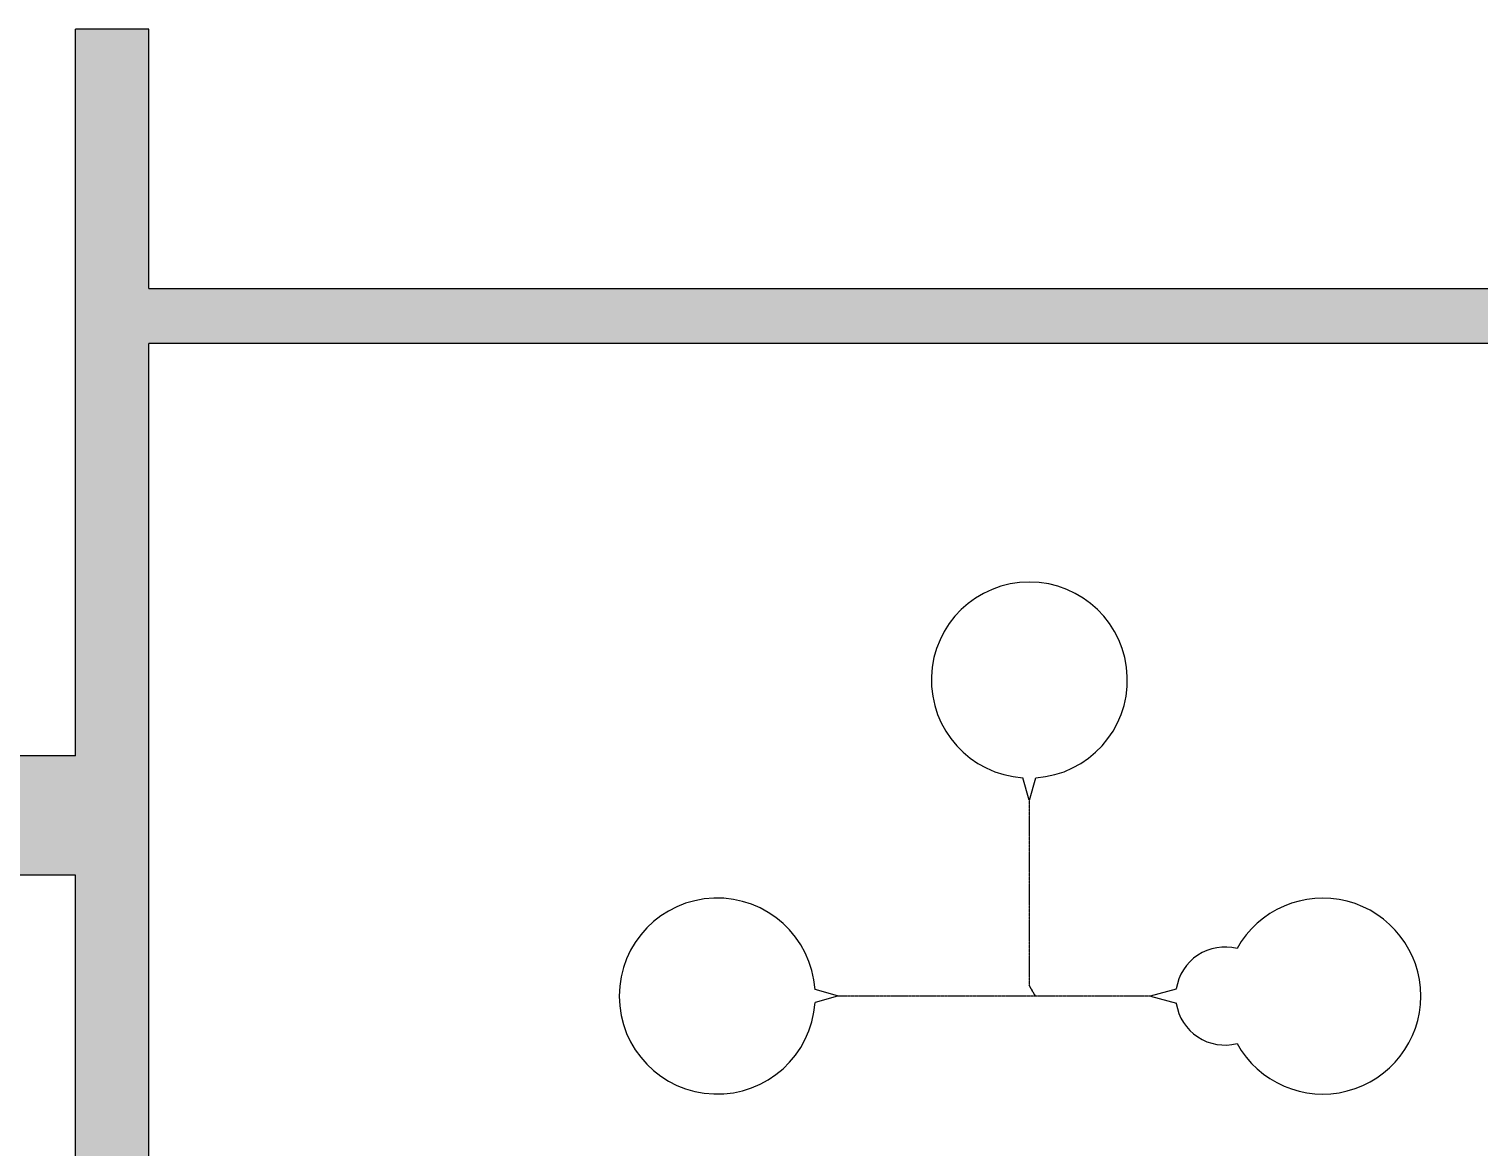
# Model space of a CAD drawing. Header units: inches. Extents: x 741154 to 810950, y 213785 to 295527.
# Drawn here: x 756430 to 768266, y 235187 to 244317 of the extents above; entities that cross this region are included whole.
import ezdxf

# ---------------------------------------------------------------- set-up
doc = ezdxf.new("R2010")
doc.units = ezdxf.units.IN
doc.header["$MEASUREMENT"] = 0

msp = doc.modelspace()

# ---------------------------------------------------------------- hatches: boundary and pattern name
h = msp.add_hatch(color=256)
h.dxf.hatch_style = 1
h.paths.add_polyline_path([(810350, 244228), (810950, 244228), (810950, 227211), (810350, 227211), (810350, 232860), (788856, 232860), (788856, 233308), (810350, 233308), (810350, 241749), (788766, 241749), (788766, 242197), (810350, 242197)])
h.paths.add_polyline_path([(778987, 242197), (778987, 241749), (757408, 241749), (757408, 233308), (778580, 233308), (778580, 232860), (757408, 232860), (757408, 226245), (756808, 226245), (756808, 237407), (751321, 237407), (751321, 238383), (756808, 238383), (756808, 244317), (757408, 244317), (757408, 242197)])

# ---------------------------------------------------------------- linework, layer by layer
for p, q in [((756808, 238383), (756808, 244317)), ((757408, 242197), (757408, 244317)), ((757408, 242197), (778987, 242197)), ((757408, 233308), (757408, 241749)), ((778987, 241749), (757408, 241749)), ((756808, 238383), (751321, 238383)), ((764594, 238021), (764543, 238203)), ((764596, 238021), (764648, 238203)), ((756808, 237407), (751321, 237407)), ((756808, 226245), (756808, 237407)), ((763030, 236421), (762847, 236473)), ((763030, 236419), (762847, 236368)), ((764641, 236423), (764640, 236422)), ((764640, 236419), (764640, 236422)), ((764643, 236419), (764640, 236419)), ((764643, 236425), (764641, 236423)), ((764645, 236422), (764643, 236425)), ((764645, 236422), (764643, 236419)), ((765585, 236421), (765796, 236480)), ((765585, 236419), (765796, 236361))]:
    msp.add_line(p, q)
msp.add_lwpolyline([(757408, 244317), (756808, 244317)])
for points in [[(764596, 238013), (764593, 238013), (764593, 238010), (764596, 238010)], [(764596, 238007), (764593, 238007), (764593, 238004), (764596, 238004)], [(764596, 238001), (764593, 238001), (764593, 237998), (764596, 237998)], [(764596, 237995), (764593, 237995), (764593, 237992), (764596, 237992)], [(764596, 237989), (764593, 237989), (764593, 237986), (764596, 237986)], [(764596, 237983), (764593, 237983), (764593, 237980), (764596, 237980)], [(764596, 237977), (764593, 237977), (764593, 237974), (764596, 237974)], [(764596, 237971), (764593, 237971), (764593, 237968), (764596, 237968)], [(764596, 237965), (764593, 237965), (764593, 237962), (764596, 237962)], [(764596, 237959), (764593, 237959), (764593, 237956), (764596, 237956)], [(764596, 237953), (764593, 237953), (764593, 237950), (764596, 237950)], [(764596, 237947), (764593, 237947), (764593, 237944), (764596, 237944)], [(764596, 237941), (764593, 237941), (764593, 237938), (764596, 237938)], [(764596, 237935), (764593, 237935), (764593, 237932), (764596, 237932)], [(764596, 237929), (764593, 237929), (764593, 237926), (764596, 237926)], [(764596, 237923), (764593, 237923), (764593, 237920), (764596, 237920)], [(764596, 237917), (764593, 237917), (764593, 237914), (764596, 237914)], [(764596, 237911), (764593, 237911), (764593, 237908), (764596, 237908)], [(764596, 237905), (764593, 237905), (764593, 237902), (764596, 237902)], [(764596, 237899), (764593, 237899), (764593, 237896), (764596, 237896)], [(764596, 237893), (764593, 237893), (764593, 237890), (764596, 237890)], [(764596, 237887), (764593, 237887), (764593, 237884), (764596, 237884)], [(764596, 237881), (764593, 237881), (764593, 237878), (764596, 237878)], [(764596, 237875), (764593, 237875), (764593, 237872), (764596, 237872)], [(764596, 237869), (764593, 237869), (764593, 237866), (764596, 237866)], [(764596, 237863), (764593, 237863), (764593, 237860), (764596, 237860)], [(764596, 237857), (764593, 237857), (764593, 237854), (764596, 237854)], [(764596, 237851), (764593, 237851), (764593, 237848), (764596, 237848)], [(764596, 237845), (764593, 237845), (764593, 237842), (764596, 237842)], [(764596, 237839), (764593, 237839), (764593, 237836), (764596, 237836)], [(764596, 237833), (764593, 237833), (764593, 237830), (764596, 237830)], [(764596, 237827), (764593, 237827), (764593, 237824), (764596, 237824)], [(764596, 237821), (764593, 237821), (764593, 237818), (764596, 237818)], [(764596, 237815), (764593, 237815), (764593, 237812), (764596, 237812)], [(764596, 237809), (764593, 237809), (764593, 237806), (764596, 237806)], [(764596, 237803), (764593, 237803), (764593, 237800), (764596, 237800)], [(764596, 237797), (764593, 237797), (764593, 237794), (764596, 237794)], [(764596, 237791), (764593, 237791), (764593, 237788), (764596, 237788)], [(764596, 237785), (764593, 237785), (764593, 237782), (764596, 237782)], [(764596, 237779), (764593, 237779), (764593, 237776), (764596, 237776)], [(764596, 237773), (764593, 237773), (764593, 237770), (764596, 237770)], [(764596, 237767), (764593, 237767), (764593, 237764), (764596, 237764)], [(764596, 237761), (764593, 237761), (764593, 237758), (764596, 237758)], [(764596, 237755), (764593, 237755), (764593, 237752), (764596, 237752)], [(764596, 237749), (764593, 237749), (764593, 237746), (764596, 237746)], [(764596, 237743), (764593, 237743), (764593, 237740), (764596, 237740)], [(764596, 237737), (764593, 237737), (764593, 237734), (764596, 237734)], [(764596, 237731), (764593, 237731), (764593, 237728), (764596, 237728)], [(764596, 237725), (764593, 237725), (764593, 237722), (764596, 237722)], [(764596, 237719), (764593, 237719), (764593, 237716), (764596, 237716)], [(764596, 237713), (764593, 237713), (764593, 237710), (764596, 237710)], [(764596, 237707), (764593, 237707), (764593, 237704), (764596, 237704)], [(764596, 237701), (764593, 237701), (764593, 237698), (764596, 237698)], [(764596, 237695), (764593, 237695), (764593, 237692), (764596, 237692)], [(764596, 237689), (764593, 237689), (764593, 237686), (764596, 237686)], [(764596, 237683), (764593, 237683), (764593, 237680), (764596, 237680)], [(764596, 237677), (764593, 237677), (764593, 237674), (764596, 237674)], [(764596, 237671), (764593, 237671), (764593, 237668), (764596, 237668)], [(764596, 237665), (764593, 237665), (764593, 237662), (764596, 237662)], [(764596, 237659), (764593, 237659), (764593, 237656), (764596, 237656)], [(764596, 237653), (764593, 237653), (764593, 237650), (764596, 237650)], [(764596, 237647), (764593, 237647), (764593, 237644), (764596, 237644)], [(764596, 237641), (764593, 237641), (764593, 237638), (764596, 237638)], [(764596, 237635), (764593, 237635), (764593, 237632), (764596, 237632)], [(764596, 237629), (764593, 237629), (764593, 237626), (764596, 237626)], [(764596, 237623), (764593, 237623), (764593, 237620), (764596, 237620)], [(764596, 237617), (764593, 237617), (764593, 237614), (764596, 237614)], [(764596, 237611), (764593, 237611), (764593, 237608), (764596, 237608)], [(764596, 237605), (764593, 237605), (764593, 237602), (764596, 237602)], [(764596, 237599), (764593, 237599), (764593, 237596), (764596, 237596)], [(764596, 237593), (764593, 237593), (764593, 237590), (764596, 237590)], [(764596, 237587), (764593, 237587), (764593, 237584), (764596, 237584)], [(764596, 237581), (764593, 237581), (764593, 237578), (764596, 237578)], [(764596, 237575), (764593, 237575), (764593, 237572), (764596, 237572)], [(764596, 237569), (764593, 237569), (764593, 237566), (764596, 237566)], [(764596, 237563), (764593, 237563), (764593, 237560), (764596, 237560)], [(764596, 237557), (764593, 237557), (764593, 237554), (764596, 237554)], [(764596, 237551), (764593, 237551), (764593, 237548), (764596, 237548)], [(764596, 237545), (764593, 237545), (764593, 237542), (764596, 237542)], [(764596, 237539), (764593, 237539), (764593, 237536), (764596, 237536)], [(764596, 237533), (764593, 237533), (764593, 237530), (764596, 237530)], [(764596, 237527), (764593, 237527), (764593, 237524), (764596, 237524)], [(764596, 237521), (764593, 237521), (764593, 237518), (764596, 237518)], [(764596, 237515), (764593, 237515), (764593, 237512), (764596, 237512)], [(764596, 237509), (764593, 237509), (764593, 237506), (764596, 237506)], [(764596, 237503), (764593, 237503), (764593, 237500), (764596, 237500)], [(764596, 237497), (764593, 237497), (764593, 237494), (764596, 237494)], [(764596, 237491), (764593, 237491), (764593, 237488), (764596, 237488)], [(764596, 237485), (764593, 237485), (764593, 237482), (764596, 237482)], [(764596, 237479), (764593, 237479), (764593, 237476), (764596, 237476)], [(764596, 237473), (764593, 237473), (764593, 237470), (764596, 237470)], [(764596, 237467), (764593, 237467), (764593, 237464), (764596, 237464)], [(764596, 237461), (764593, 237461), (764593, 237458), (764596, 237458)], [(764596, 237455), (764593, 237455), (764593, 237452), (764596, 237452)], [(764596, 237449), (764593, 237449), (764593, 237446), (764596, 237446)], [(764596, 237443), (764593, 237443), (764593, 237440), (764596, 237440)], [(764596, 237437), (764593, 237437), (764593, 237434), (764596, 237434)], [(764596, 237431), (764593, 237431), (764593, 237428), (764596, 237428)], [(764596, 237425), (764593, 237425), (764593, 237422), (764596, 237422)], [(764596, 237419), (764593, 237419), (764593, 237416), (764596, 237416)], [(764596, 237413), (764593, 237413), (764593, 237410), (764596, 237410)], [(764596, 237407), (764593, 237407), (764593, 237404), (764596, 237404)], [(764596, 237401), (764593, 237401), (764593, 237398), (764596, 237398)], [(764596, 237395), (764593, 237395), (764593, 237392), (764596, 237392)], [(764596, 237389), (764593, 237389), (764593, 237386), (764596, 237386)], [(764596, 237383), (764593, 237383), (764593, 237380), (764596, 237380)], [(764596, 237377), (764593, 237377), (764593, 237374), (764596, 237374)], [(764596, 237371), (764593, 237371), (764593, 237368), (764596, 237368)], [(764596, 237365), (764593, 237365), (764593, 237362), (764596, 237362)], [(764596, 237359), (764593, 237359), (764593, 237356), (764596, 237356)], [(764596, 237353), (764593, 237353), (764593, 237350), (764596, 237350)], [(764596, 237347), (764593, 237347), (764593, 237344), (764596, 237344)], [(764596, 237341), (764593, 237341), (764593, 237338), (764596, 237338)], [(764596, 237335), (764593, 237335), (764593, 237332), (764596, 237332)], [(764596, 237329), (764593, 237329), (764593, 237326), (764596, 237326)], [(764596, 237323), (764593, 237323), (764593, 237320), (764596, 237320)], [(764596, 237317), (764593, 237317), (764593, 237314), (764596, 237314)], [(764596, 237311), (764593, 237311), (764593, 237308), (764596, 237308)], [(764596, 237305), (764593, 237305), (764593, 237302), (764596, 237302)], [(764596, 237299), (764593, 237299), (764593, 237296), (764596, 237296)], [(764596, 237293), (764593, 237293), (764593, 237290), (764596, 237290)], [(764596, 237287), (764593, 237287), (764593, 237284), (764596, 237284)], [(764596, 237281), (764593, 237281), (764593, 237278), (764596, 237278)], [(764596, 237275), (764593, 237275), (764593, 237272), (764596, 237272)], [(764596, 237269), (764593, 237269), (764593, 237266), (764596, 237266)], [(764596, 237263), (764593, 237263), (764593, 237260), (764596, 237260)], [(764596, 237257), (764593, 237257), (764593, 237254), (764596, 237254)], [(764596, 237251), (764593, 237251), (764593, 237248), (764596, 237248)], [(764596, 237245), (764593, 237245), (764593, 237242), (764596, 237242)], [(764596, 237239), (764593, 237239), (764593, 237236), (764596, 237236)], [(764596, 237233), (764593, 237233), (764593, 237230), (764596, 237230)], [(764596, 237227), (764593, 237227), (764593, 237224), (764596, 237224)], [(764596, 237221), (764593, 237221), (764593, 237218), (764596, 237218)], [(764596, 237215), (764593, 237215), (764593, 237212), (764596, 237212)], [(764596, 237209), (764593, 237209), (764593, 237206), (764596, 237206)], [(764596, 237203), (764593, 237203), (764593, 237200), (764596, 237200)], [(764596, 237197), (764593, 237197), (764593, 237194), (764596, 237194)], [(764596, 237191), (764593, 237191), (764593, 237188), (764596, 237188)], [(764596, 237185), (764593, 237185), (764593, 237182), (764596, 237182)], [(764596, 237179), (764593, 237179), (764593, 237176), (764596, 237176)], [(764596, 237173), (764593, 237173), (764593, 237170), (764596, 237170)], [(764596, 237167), (764593, 237167), (764593, 237164), (764596, 237164)], [(764596, 237161), (764593, 237161), (764593, 237158), (764596, 237158)], [(764596, 237155), (764593, 237155), (764593, 237152), (764596, 237152)], [(764596, 237149), (764593, 237149), (764593, 237146), (764596, 237146)], [(764596, 237143), (764593, 237143), (764593, 237140), (764596, 237140)], [(764596, 237137), (764593, 237137), (764593, 237134), (764596, 237134)], [(764596, 237131), (764593, 237131), (764593, 237128), (764596, 237128)], [(764596, 237125), (764593, 237125), (764593, 237122), (764596, 237122)], [(764596, 237119), (764593, 237119), (764593, 237116), (764596, 237116)], [(764596, 237113), (764593, 237113), (764593, 237110), (764596, 237110)], [(764596, 237107), (764593, 237107), (764593, 237104), (764596, 237104)], [(764596, 237101), (764593, 237101), (764593, 237098), (764596, 237098)], [(764596, 237095), (764593, 237095), (764593, 237092), (764596, 237092)], [(764596, 237089), (764593, 237089), (764593, 237086), (764596, 237086)], [(764596, 237083), (764593, 237083), (764593, 237080), (764596, 237080)], [(764596, 237077), (764593, 237077), (764593, 237074), (764596, 237074)], [(764596, 237071), (764593, 237071), (764593, 237068), (764596, 237068)], [(764596, 237065), (764593, 237065), (764593, 237062), (764596, 237062)], [(764596, 237059), (764593, 237059), (764593, 237056), (764596, 237056)], [(764596, 237053), (764593, 237053), (764593, 237050), (764596, 237050)], [(764596, 237047), (764593, 237047), (764593, 237044), (764596, 237044)], [(764596, 237041), (764593, 237041), (764593, 237038), (764596, 237038)], [(764596, 237035), (764593, 237035), (764593, 237032), (764596, 237032)], [(764596, 237029), (764593, 237029), (764593, 237026), (764596, 237026)], [(764596, 237023), (764593, 237023), (764593, 237020), (764596, 237020)], [(764596, 237017), (764593, 237017), (764593, 237014), (764596, 237014)], [(764596, 237011), (764593, 237011), (764593, 237008), (764596, 237008)], [(764596, 237005), (764593, 237005), (764593, 237002), (764596, 237002)], [(764596, 236999), (764593, 236999), (764593, 236996), (764596, 236996)], [(764596, 236993), (764593, 236993), (764593, 236990), (764596, 236990)], [(764596, 236987), (764593, 236987), (764593, 236984), (764596, 236984)], [(764596, 236981), (764593, 236981), (764593, 236978), (764596, 236978)], [(764596, 236975), (764593, 236975), (764593, 236972), (764596, 236972)], [(764596, 236969), (764593, 236969), (764593, 236966), (764596, 236966)], [(764596, 236963), (764593, 236963), (764593, 236960), (764596, 236960)], [(764596, 236957), (764593, 236957), (764593, 236954), (764596, 236954)], [(764596, 236951), (764593, 236951), (764593, 236948), (764596, 236948)], [(764596, 236945), (764593, 236945), (764593, 236942), (764596, 236942)], [(764596, 236939), (764593, 236939), (764593, 236936), (764596, 236936)], [(764596, 236933), (764593, 236933), (764593, 236930), (764596, 236930)], [(764596, 236927), (764593, 236927), (764593, 236924), (764596, 236924)], [(764596, 236921), (764593, 236921), (764593, 236918), (764596, 236918)], [(764596, 236915), (764593, 236915), (764593, 236912), (764596, 236912)], [(764596, 236909), (764593, 236909), (764593, 236906), (764596, 236906)], [(764596, 236903), (764593, 236903), (764593, 236900), (764596, 236900)], [(764596, 236897), (764593, 236897), (764593, 236894), (764596, 236894)], [(764596, 236891), (764593, 236891), (764593, 236888), (764596, 236888)], [(764596, 236885), (764593, 236885), (764593, 236882), (764596, 236882)], [(764596, 236879), (764593, 236879), (764593, 236876), (764596, 236876)], [(764596, 236873), (764593, 236873), (764593, 236870), (764596, 236870)], [(764596, 236867), (764593, 236867), (764593, 236864), (764596, 236864)], [(764596, 236861), (764593, 236861), (764593, 236858), (764596, 236858)], [(764596, 236855), (764593, 236855), (764593, 236852), (764596, 236852)], [(764596, 236849), (764593, 236849), (764593, 236846), (764596, 236846)], [(764596, 236843), (764593, 236843), (764593, 236840), (764596, 236840)], [(764596, 236837), (764593, 236837), (764593, 236834), (764596, 236834)], [(764596, 236831), (764593, 236831), (764593, 236828), (764596, 236828)], [(764596, 236825), (764593, 236825), (764593, 236822), (764596, 236822)], [(764596, 236819), (764593, 236819), (764593, 236816), (764596, 236816)], [(764596, 236813), (764593, 236813), (764593, 236810), (764596, 236810)], [(764596, 236807), (764593, 236807), (764593, 236804), (764596, 236804)], [(764596, 236801), (764593, 236801), (764593, 236798), (764596, 236798)], [(764596, 236795), (764593, 236795), (764593, 236792), (764596, 236792)], [(764596, 236789), (764593, 236789), (764593, 236786), (764596, 236786)], [(764596, 236783), (764593, 236783), (764593, 236780), (764596, 236780)], [(764596, 236777), (764593, 236777), (764593, 236774), (764596, 236774)], [(764596, 236771), (764593, 236771), (764593, 236768), (764596, 236768)], [(764596, 236765), (764593, 236765), (764593, 236762), (764596, 236762)], [(764596, 236759), (764593, 236759), (764593, 236756), (764596, 236756)], [(764596, 236753), (764593, 236753), (764593, 236750), (764596, 236750)], [(764596, 236747), (764593, 236747), (764593, 236744), (764596, 236744)], [(764596, 236741), (764593, 236741), (764593, 236738), (764596, 236738)], [(764596, 236735), (764593, 236735), (764593, 236732), (764596, 236732)], [(764596, 236729), (764593, 236729), (764593, 236726), (764596, 236726)], [(764596, 236723), (764593, 236723), (764593, 236720), (764596, 236720)], [(764596, 236717), (764593, 236717), (764593, 236714), (764596, 236714)], [(764596, 236711), (764593, 236711), (764593, 236708), (764596, 236708)], [(764596, 236705), (764593, 236705), (764593, 236702), (764596, 236702)], [(764596, 236699), (764593, 236699), (764593, 236696), (764596, 236696)], [(764596, 236693), (764593, 236693), (764593, 236690), (764596, 236690)], [(764596, 236687), (764593, 236687), (764593, 236684), (764596, 236684)], [(764596, 236681), (764593, 236681), (764593, 236678), (764596, 236678)], [(764596, 236675), (764593, 236675), (764593, 236672), (764596, 236672)], [(764596, 236669), (764593, 236669), (764593, 236666), (764596, 236666)], [(764596, 236663), (764593, 236663), (764593, 236660), (764596, 236660)], [(764596, 236657), (764593, 236657), (764593, 236654), (764596, 236654)], [(764596, 236651), (764593, 236651), (764593, 236648), (764596, 236648)], [(764596, 236645), (764593, 236645), (764593, 236642), (764596, 236642)], [(764596, 236639), (764593, 236639), (764593, 236636), (764596, 236636)], [(764596, 236633), (764593, 236633), (764593, 236630), (764596, 236630)], [(764596, 236627), (764593, 236627), (764593, 236624), (764596, 236624)], [(764596, 236621), (764593, 236621), (764593, 236618), (764596, 236618)], [(764596, 236615), (764593, 236615), (764593, 236612), (764596, 236612)], [(764596, 236609), (764593, 236609), (764593, 236606), (764596, 236606)], [(764596, 236603), (764593, 236603), (764593, 236600), (764596, 236600)], [(764596, 236597), (764593, 236597), (764593, 236594), (764596, 236594)], [(764596, 236591), (764593, 236591), (764593, 236588), (764596, 236588)], [(764596, 236585), (764593, 236585), (764593, 236582), (764596, 236582)], [(764596, 236579), (764593, 236579), (764593, 236576), (764596, 236576)], [(764596, 236573), (764593, 236573), (764593, 236570), (764596, 236570)], [(764596, 236567), (764593, 236567), (764593, 236564), (764596, 236564)], [(764596, 236561), (764593, 236561), (764593, 236558), (764596, 236558)], [(764596, 236555), (764593, 236555), (764593, 236552), (764596, 236552)], [(764596, 236549), (764593, 236549), (764593, 236546), (764596, 236546)], [(764596, 236543), (764593, 236543), (764593, 236540), (764596, 236540)], [(764596, 236537), (764593, 236537), (764593, 236534), (764596, 236534)], [(764596, 236531), (764593, 236531), (764593, 236528), (764596, 236528)], [(764596, 236525), (764593, 236525), (764593, 236522), (764596, 236522)], [(764596, 236519), (764593, 236519), (764593, 236516), (764596, 236516)], [(764596, 236513), (764593, 236513), (764593, 236510), (764596, 236510)], [(764594, 236504), (764597, 236505), (764595, 236508), (764593, 236506)], [(764597, 236499), (764600, 236500), (764598, 236503), (764596, 236501)], [(763032, 236422), (763035, 236422), (763035, 236419), (763032, 236419)], [(763038, 236422), (763041, 236422), (763041, 236419), (763038, 236419)], [(763044, 236422), (763047, 236422), (763047, 236419), (763044, 236419)], [(763050, 236422), (763053, 236422), (763053, 236419), (763050, 236419)], [(763056, 236422), (763059, 236422), (763059, 236419), (763056, 236419)], [(763062, 236422), (763065, 236422), (763065, 236419), (763062, 236419)], [(763068, 236422), (763071, 236422), (763071, 236419), (763068, 236419)], [(763074, 236422), (763077, 236422), (763077, 236419), (763074, 236419)], [(763080, 236422), (763083, 236422), (763083, 236419), (763080, 236419)], [(763086, 236422), (763089, 236422), (763089, 236419), (763086, 236419)], [(763092, 236422), (763095, 236422), (763095, 236419), (763092, 236419)], [(763098, 236422), (763101, 236422), (763101, 236419), (763098, 236419)], [(763104, 236422), (763107, 236422), (763107, 236419), (763104, 236419)], [(763110, 236422), (763113, 236422), (763113, 236419), (763110, 236419)], [(763116, 236422), (763119, 236422), (763119, 236419), (763116, 236419)], [(763122, 236422), (763125, 236422), (763125, 236419), (763122, 236419)], [(763128, 236422), (763131, 236422), (763131, 236419), (763128, 236419)], [(763134, 236422), (763137, 236422), (763137, 236419), (763134, 236419)], [(763140, 236422), (763143, 236422), (763143, 236419), (763140, 236419)], [(763146, 236422), (763149, 236422), (763149, 236419), (763146, 236419)], [(763152, 236422), (763155, 236422), (763155, 236419), (763152, 236419)], [(763158, 236422), (763161, 236422), (763161, 236419), (763158, 236419)], [(763164, 236422), (763167, 236422), (763167, 236419), (763164, 236419)], [(763170, 236422), (763173, 236422), (763173, 236419), (763170, 236419)], [(763176, 236422), (763179, 236422), (763179, 236419), (763176, 236419)], [(763182, 236422), (763185, 236422), (763185, 236419), (763182, 236419)], [(763188, 236422), (763191, 236422), (763191, 236419), (763188, 236419)], [(763194, 236422), (763197, 236422), (763197, 236419), (763194, 236419)], [(763200, 236422), (763203, 236422), (763203, 236419), (763200, 236419)], [(763206, 236422), (763209, 236422), (763209, 236419), (763206, 236419)], [(763212, 236422), (763215, 236422), (763215, 236419), (763212, 236419)], [(763218, 236422), (763221, 236422), (763221, 236419), (763218, 236419)], [(763224, 236422), (763227, 236422), (763227, 236419), (763224, 236419)], [(763230, 236422), (763233, 236422), (763233, 236419), (763230, 236419)], [(763236, 236422), (763239, 236422), (763239, 236419), (763236, 236419)], [(763242, 236422), (763245, 236422), (763245, 236419), (763242, 236419)], [(763248, 236422), (763251, 236422), (763251, 236419), (763248, 236419)], [(763254, 236422), (763257, 236422), (763257, 236419), (763254, 236419)], [(763260, 236422), (763263, 236422), (763263, 236419), (763260, 236419)], [(763266, 236422), (763269, 236422), (763269, 236419), (763266, 236419)], [(763272, 236422), (763275, 236422), (763275, 236419), (763272, 236419)], [(763278, 236422), (763281, 236422), (763281, 236419), (763278, 236419)], [(763284, 236422), (763287, 236422), (763287, 236419), (763284, 236419)], [(763290, 236422), (763293, 236422), (763293, 236419), (763290, 236419)], [(763296, 236422), (763299, 236422), (763299, 236419), (763296, 236419)], [(763302, 236422), (763305, 236422), (763305, 236419), (763302, 236419)], [(763308, 236422), (763311, 236422), (763311, 236419), (763308, 236419)], [(763314, 236422), (763317, 236422), (763317, 236419), (763314, 236419)], [(763320, 236422), (763323, 236422), (763323, 236419), (763320, 236419)], [(763326, 236422), (763329, 236422), (763329, 236419), (763326, 236419)], [(763332, 236422), (763335, 236422), (763335, 236419), (763332, 236419)], [(763338, 236422), (763341, 236422), (763341, 236419), (763338, 236419)], [(763344, 236422), (763347, 236422), (763347, 236419), (763344, 236419)], [(763350, 236422), (763353, 236422), (763353, 236419), (763350, 236419)], [(763356, 236422), (763359, 236422), (763359, 236419), (763356, 236419)], [(763362, 236422), (763365, 236422), (763365, 236419), (763362, 236419)], [(763368, 236422), (763371, 236422), (763371, 236419), (763368, 236419)], [(763374, 236422), (763377, 236422), (763377, 236419), (763374, 236419)], [(763380, 236422), (763383, 236422), (763383, 236419), (763380, 236419)], [(763386, 236422), (763389, 236422), (763389, 236419), (763386, 236419)], [(763392, 236422), (763395, 236422), (763395, 236419), (763392, 236419)], [(763398, 236422), (763401, 236422), (763401, 236419), (763398, 236419)], [(763404, 236422), (763407, 236422), (763407, 236419), (763404, 236419)], [(763410, 236422), (763413, 236422), (763413, 236419), (763410, 236419)], [(763416, 236422), (763419, 236422), (763419, 236419), (763416, 236419)], [(763422, 236422), (763425, 236422), (763425, 236419), (763422, 236419)], [(763428, 236422), (763431, 236422), (763431, 236419), (763428, 236419)], [(763434, 236422), (763437, 236422), (763437, 236419), (763434, 236419)], [(763440, 236422), (763443, 236422), (763443, 236419), (763440, 236419)], [(763446, 236422), (763449, 236422), (763449, 236419), (763446, 236419)], [(763452, 236422), (763455, 236422), (763455, 236419), (763452, 236419)], [(763458, 236422), (763461, 236422), (763461, 236419), (763458, 236419)], [(763464, 236422), (763467, 236422), (763467, 236419), (763464, 236419)], [(763470, 236422), (763473, 236422), (763473, 236419), (763470, 236419)], [(763476, 236422), (763479, 236422), (763479, 236419), (763476, 236419)], [(763482, 236422), (763485, 236422), (763485, 236419), (763482, 236419)], [(763488, 236422), (763491, 236422), (763491, 236419), (763488, 236419)], [(763494, 236422), (763497, 236422), (763497, 236419), (763494, 236419)], [(763500, 236422), (763503, 236422), (763503, 236419), (763500, 236419)], [(763506, 236422), (763509, 236422), (763509, 236419), (763506, 236419)], [(763512, 236422), (763515, 236422), (763515, 236419), (763512, 236419)], [(763518, 236422), (763521, 236422), (763521, 236419), (763518, 236419)], [(763524, 236422), (763527, 236422), (763527, 236419), (763524, 236419)], [(763530, 236422), (763533, 236422), (763533, 236419), (763530, 236419)], [(763536, 236422), (763539, 236422), (763539, 236419), (763536, 236419)], [(763542, 236422), (763545, 236422), (763545, 236419), (763542, 236419)], [(763548, 236422), (763551, 236422), (763551, 236419), (763548, 236419)], [(763554, 236422), (763557, 236422), (763557, 236419), (763554, 236419)], [(763560, 236422), (763563, 236422), (763563, 236419), (763560, 236419)], [(763566, 236422), (763569, 236422), (763569, 236419), (763566, 236419)], [(763572, 236422), (763575, 236422), (763575, 236419), (763572, 236419)], [(763578, 236422), (763581, 236422), (763581, 236419), (763578, 236419)], [(763584, 236422), (763587, 236422), (763587, 236419), (763584, 236419)], [(763590, 236422), (763593, 236422), (763593, 236419), (763590, 236419)], [(763596, 236422), (763599, 236422), (763599, 236419), (763596, 236419)], [(763602, 236422), (763605, 236422), (763605, 236419), (763602, 236419)], [(763608, 236422), (763611, 236422), (763611, 236419), (763608, 236419)], [(763614, 236422), (763617, 236422), (763617, 236419), (763614, 236419)], [(763620, 236422), (763623, 236422), (763623, 236419), (763620, 236419)], [(763626, 236422), (763629, 236422), (763629, 236419), (763626, 236419)], [(763632, 236422), (763635, 236422), (763635, 236419), (763632, 236419)], [(763638, 236422), (763641, 236422), (763641, 236419), (763638, 236419)], [(763644, 236422), (763647, 236422), (763647, 236419), (763644, 236419)], [(763650, 236422), (763653, 236422), (763653, 236419), (763650, 236419)], [(763656, 236422), (763659, 236422), (763659, 236419), (763656, 236419)], [(763662, 236422), (763665, 236422), (763665, 236419), (763662, 236419)], [(763668, 236422), (763671, 236422), (763671, 236419), (763668, 236419)], [(763674, 236422), (763677, 236422), (763677, 236419), (763674, 236419)], [(763680, 236422), (763683, 236422), (763683, 236419), (763680, 236419)], [(763686, 236422), (763689, 236422), (763689, 236419), (763686, 236419)], [(763692, 236422), (763695, 236422), (763695, 236419), (763692, 236419)], [(763698, 236422), (763701, 236422), (763701, 236419), (763698, 236419)], [(763704, 236422), (763707, 236422), (763707, 236419), (763704, 236419)], [(763710, 236422), (763713, 236422), (763713, 236419), (763710, 236419)], [(763716, 236422), (763719, 236422), (763719, 236419), (763716, 236419)], [(763722, 236422), (763725, 236422), (763725, 236419), (763722, 236419)], [(763728, 236422), (763731, 236422), (763731, 236419), (763728, 236419)], [(763734, 236422), (763737, 236422), (763737, 236419), (763734, 236419)], [(763740, 236422), (763743, 236422), (763743, 236419), (763740, 236419)], [(763746, 236422), (763749, 236422), (763749, 236419), (763746, 236419)], [(763752, 236422), (763755, 236422), (763755, 236419), (763752, 236419)], [(763758, 236422), (763761, 236422), (763761, 236419), (763758, 236419)], [(763764, 236422), (763767, 236422), (763767, 236419), (763764, 236419)], [(763770, 236422), (763773, 236422), (763773, 236419), (763770, 236419)], [(763776, 236422), (763779, 236422), (763779, 236419), (763776, 236419)], [(763782, 236422), (763785, 236422), (763785, 236419), (763782, 236419)], [(763788, 236422), (763791, 236422), (763791, 236419), (763788, 236419)], [(763794, 236422), (763797, 236422), (763797, 236419), (763794, 236419)], [(763800, 236422), (763803, 236422), (763803, 236419), (763800, 236419)], [(763806, 236422), (763809, 236422), (763809, 236419), (763806, 236419)], [(763812, 236422), (763815, 236422), (763815, 236419), (763812, 236419)], [(763818, 236422), (763821, 236422), (763821, 236419), (763818, 236419)], [(763824, 236422), (763827, 236422), (763827, 236419), (763824, 236419)], [(763830, 236422), (763833, 236422), (763833, 236419), (763830, 236419)], [(763836, 236422), (763839, 236422), (763839, 236419), (763836, 236419)], [(763842, 236422), (763845, 236422), (763845, 236419), (763842, 236419)], [(763848, 236422), (763851, 236422), (763851, 236419), (763848, 236419)], [(763854, 236422), (763857, 236422), (763857, 236419), (763854, 236419)], [(763860, 236422), (763863, 236422), (763863, 236419), (763860, 236419)], [(763866, 236422), (763869, 236422), (763869, 236419), (763866, 236419)], [(763872, 236422), (763875, 236422), (763875, 236419), (763872, 236419)], [(763878, 236422), (763881, 236422), (763881, 236419), (763878, 236419)], [(763884, 236422), (763887, 236422), (763887, 236419), (763884, 236419)], [(763890, 236422), (763893, 236422), (763893, 236419), (763890, 236419)], [(763896, 236422), (763899, 236422), (763899, 236419), (763896, 236419)], [(763902, 236422), (763905, 236422), (763905, 236419), (763902, 236419)], [(763908, 236422), (763911, 236422), (763911, 236419), (763908, 236419)], [(763914, 236422), (763917, 236422), (763917, 236419), (763914, 236419)], [(763920, 236422), (763923, 236422), (763923, 236419), (763920, 236419)], [(763926, 236422), (763929, 236422), (763929, 236419), (763926, 236419)], [(763932, 236422), (763935, 236422), (763935, 236419), (763932, 236419)], [(763938, 236422), (763941, 236422), (763941, 236419), (763938, 236419)], [(763944, 236422), (763947, 236422), (763947, 236419), (763944, 236419)], [(763950, 236422), (763953, 236422), (763953, 236419), (763950, 236419)], [(763956, 236422), (763959, 236422), (763959, 236419), (763956, 236419)], [(763962, 236422), (763965, 236422), (763965, 236419), (763962, 236419)], [(763968, 236422), (763971, 236422), (763971, 236419), (763968, 236419)], [(763974, 236422), (763977, 236422), (763977, 236419), (763974, 236419)], [(763980, 236422), (763983, 236422), (763983, 236419), (763980, 236419)], [(763986, 236422), (763989, 236422), (763989, 236419), (763986, 236419)], [(763992, 236422), (763995, 236422), (763995, 236419), (763992, 236419)], [(763998, 236422), (764001, 236422), (764001, 236419), (763998, 236419)], [(764004, 236422), (764007, 236422), (764007, 236419), (764004, 236419)], [(764010, 236422), (764013, 236422), (764013, 236419), (764010, 236419)], [(764016, 236422), (764019, 236422), (764019, 236419), (764016, 236419)], [(764022, 236422), (764025, 236422), (764025, 236419), (764022, 236419)], [(764028, 236422), (764031, 236422), (764031, 236419), (764028, 236419)], [(764034, 236422), (764037, 236422), (764037, 236419), (764034, 236419)], [(764040, 236422), (764043, 236422), (764043, 236419), (764040, 236419)], [(764046, 236422), (764049, 236422), (764049, 236419), (764046, 236419)], [(764052, 236422), (764055, 236422), (764055, 236419), (764052, 236419)], [(764058, 236422), (764061, 236422), (764061, 236419), (764058, 236419)], [(764064, 236422), (764067, 236422), (764067, 236419), (764064, 236419)], [(764070, 236422), (764073, 236422), (764073, 236419), (764070, 236419)], [(764076, 236422), (764079, 236422), (764079, 236419), (764076, 236419)], [(764082, 236422), (764085, 236422), (764085, 236419), (764082, 236419)], [(764088, 236422), (764091, 236422), (764091, 236419), (764088, 236419)], [(764094, 236422), (764097, 236422), (764097, 236419), (764094, 236419)], [(764100, 236422), (764103, 236422), (764103, 236419), (764100, 236419)], [(764106, 236422), (764109, 236422), (764109, 236419), (764106, 236419)], [(764112, 236422), (764115, 236422), (764115, 236419), (764112, 236419)], [(764118, 236422), (764121, 236422), (764121, 236419), (764118, 236419)], [(764124, 236422), (764127, 236422), (764127, 236419), (764124, 236419)], [(764130, 236422), (764133, 236422), (764133, 236419), (764130, 236419)], [(764136, 236422), (764139, 236422), (764139, 236419), (764136, 236419)], [(764142, 236422), (764145, 236422), (764145, 236419), (764142, 236419)], [(764148, 236422), (764151, 236422), (764151, 236419), (764148, 236419)], [(764154, 236422), (764157, 236422), (764157, 236419), (764154, 236419)], [(764160, 236422), (764163, 236422), (764163, 236419), (764160, 236419)], [(764166, 236422), (764169, 236422), (764169, 236419), (764166, 236419)], [(764172, 236422), (764175, 236422), (764175, 236419), (764172, 236419)], [(764178, 236422), (764181, 236422), (764181, 236419), (764178, 236419)], [(764184, 236422), (764187, 236422), (764187, 236419), (764184, 236419)], [(764190, 236422), (764193, 236422), (764193, 236419), (764190, 236419)], [(764196, 236422), (764199, 236422), (764199, 236419), (764196, 236419)], [(764202, 236422), (764205, 236422), (764205, 236419), (764202, 236419)], [(764208, 236422), (764211, 236422), (764211, 236419), (764208, 236419)], [(764214, 236422), (764217, 236422), (764217, 236419), (764214, 236419)], [(764220, 236422), (764223, 236422), (764223, 236419), (764220, 236419)], [(764226, 236422), (764229, 236422), (764229, 236419), (764226, 236419)], [(764232, 236422), (764235, 236422), (764235, 236419), (764232, 236419)], [(764238, 236422), (764241, 236422), (764241, 236419), (764238, 236419)], [(764244, 236422), (764247, 236422), (764247, 236419), (764244, 236419)], [(764250, 236422), (764253, 236422), (764253, 236419), (764250, 236419)], [(764256, 236422), (764259, 236422), (764259, 236419), (764256, 236419)], [(764262, 236422), (764265, 236422), (764265, 236419), (764262, 236419)], [(764268, 236422), (764271, 236422), (764271, 236419), (764268, 236419)], [(764274, 236422), (764277, 236422), (764277, 236419), (764274, 236419)], [(764280, 236422), (764283, 236422), (764283, 236419), (764280, 236419)], [(764286, 236422), (764289, 236422), (764289, 236419), (764286, 236419)], [(764292, 236422), (764295, 236422), (764295, 236419), (764292, 236419)], [(764298, 236422), (764301, 236422), (764301, 236419), (764298, 236419)], [(764304, 236422), (764307, 236422), (764307, 236419), (764304, 236419)], [(764310, 236422), (764313, 236422), (764313, 236419), (764310, 236419)], [(764316, 236422), (764319, 236422), (764319, 236419), (764316, 236419)], [(764322, 236422), (764325, 236422), (764325, 236419), (764322, 236419)], [(764328, 236422), (764331, 236422), (764331, 236419), (764328, 236419)], [(764334, 236422), (764337, 236422), (764337, 236419), (764334, 236419)], [(764340, 236422), (764343, 236422), (764343, 236419), (764340, 236419)], [(764346, 236422), (764349, 236422), (764349, 236419), (764346, 236419)], [(764352, 236422), (764355, 236422), (764355, 236419), (764352, 236419)], [(764358, 236422), (764361, 236422), (764361, 236419), (764358, 236419)], [(764364, 236422), (764367, 236422), (764367, 236419), (764364, 236419)], [(764370, 236422), (764373, 236422), (764373, 236419), (764370, 236419)], [(764376, 236422), (764379, 236422), (764379, 236419), (764376, 236419)], [(764382, 236422), (764385, 236422), (764385, 236419), (764382, 236419)], [(764388, 236422), (764391, 236422), (764391, 236419), (764388, 236419)], [(764394, 236422), (764397, 236422), (764397, 236419), (764394, 236419)], [(764400, 236422), (764403, 236422), (764403, 236419), (764400, 236419)], [(764406, 236422), (764409, 236422), (764409, 236419), (764406, 236419)], [(764412, 236422), (764415, 236422), (764415, 236419), (764412, 236419)], [(764418, 236422), (764421, 236422), (764421, 236419), (764418, 236419)], [(764424, 236422), (764427, 236422), (764427, 236419), (764424, 236419)], [(764430, 236422), (764433, 236422), (764433, 236419), (764430, 236419)], [(764436, 236422), (764439, 236422), (764439, 236419), (764436, 236419)], [(764442, 236422), (764445, 236422), (764445, 236419), (764442, 236419)], [(764448, 236422), (764451, 236422), (764451, 236419), (764448, 236419)], [(764454, 236422), (764457, 236422), (764457, 236419), (764454, 236419)], [(764460, 236422), (764463, 236422), (764463, 236419), (764460, 236419)], [(764466, 236422), (764469, 236422), (764469, 236419), (764466, 236419)], [(764472, 236422), (764475, 236422), (764475, 236419), (764472, 236419)], [(764478, 236422), (764481, 236422), (764481, 236419), (764478, 236419)], [(764484, 236422), (764487, 236422), (764487, 236419), (764484, 236419)], [(764490, 236422), (764493, 236422), (764493, 236419), (764490, 236419)], [(764496, 236422), (764499, 236422), (764499, 236419), (764496, 236419)], [(764502, 236422), (764505, 236422), (764505, 236419), (764502, 236419)], [(764508, 236422), (764511, 236422), (764511, 236419), (764508, 236419)], [(764514, 236422), (764517, 236422), (764517, 236419), (764514, 236419)], [(764520, 236422), (764523, 236422), (764523, 236419), (764520, 236419)], [(764526, 236422), (764529, 236422), (764529, 236419), (764526, 236419)], [(764532, 236422), (764535, 236422), (764535, 236419), (764532, 236419)], [(764538, 236422), (764541, 236422), (764541, 236419), (764538, 236419)], [(764544, 236422), (764547, 236422), (764547, 236419), (764544, 236419)], [(764550, 236422), (764553, 236422), (764553, 236419), (764550, 236419)], [(764556, 236422), (764559, 236422), (764559, 236419), (764556, 236419)], [(764562, 236422), (764565, 236422), (764565, 236419), (764562, 236419)], [(764568, 236422), (764571, 236422), (764571, 236419), (764568, 236419)], [(764574, 236422), (764577, 236422), (764577, 236419), (764574, 236419)], [(764580, 236422), (764583, 236422), (764583, 236419), (764580, 236419)], [(764586, 236422), (764589, 236422), (764589, 236419), (764586, 236419)], [(764592, 236422), (764595, 236422), (764595, 236419), (764592, 236419)], [(764598, 236422), (764601, 236422), (764601, 236419), (764598, 236419)], [(764600, 236493), (764603, 236495), (764601, 236497), (764599, 236496)], [(764603, 236488), (764606, 236490), (764604, 236492), (764602, 236491)], [(764604, 236422), (764607, 236422), (764607, 236419), (764604, 236419)], [(764606, 236483), (764609, 236484), (764607, 236487), (764605, 236486)], [(764609, 236478), (764612, 236479), (764610, 236482), (764608, 236480)], [(764610, 236422), (764613, 236422), (764613, 236419), (764610, 236419)], [(764612, 236473), (764615, 236474), (764613, 236477), (764611, 236475)], [(764615, 236467), (764618, 236469), (764616, 236471), (764614, 236470)], [(764616, 236422), (764619, 236422), (764619, 236419), (764616, 236419)], [(764618, 236462), (764621, 236464), (764619, 236466), (764617, 236465)], [(764621, 236457), (764624, 236459), (764622, 236461), (764620, 236460)], [(764622, 236422), (764625, 236422), (764625, 236419), (764622, 236419)], [(764624, 236452), (764627, 236453), (764625, 236456), (764623, 236454)], [(764627, 236447), (764630, 236448), (764628, 236451), (764626, 236449)], [(764628, 236422), (764631, 236422), (764631, 236419), (764628, 236419)], [(764630, 236441), (764633, 236443), (764631, 236446), (764629, 236444)], [(764633, 236436), (764636, 236438), (764634, 236440), (764632, 236439)], [(764634, 236422), (764637, 236422), (764637, 236419), (764634, 236419)], [(764636, 236431), (764639, 236433), (764637, 236435), (764635, 236434)], [(764639, 236426), (764642, 236427), (764640, 236430), (764638, 236428)], [(764646, 236422), (764649, 236422), (764649, 236419), (764646, 236419)], [(764652, 236422), (764655, 236422), (764655, 236419), (764652, 236419)], [(764658, 236422), (764661, 236422), (764661, 236419), (764658, 236419)], [(764664, 236422), (764667, 236422), (764667, 236419), (764664, 236419)], [(764670, 236422), (764673, 236422), (764673, 236419), (764670, 236419)], [(764676, 236422), (764679, 236422), (764679, 236419), (764676, 236419)], [(764682, 236422), (764685, 236422), (764685, 236419), (764682, 236419)], [(764688, 236422), (764691, 236422), (764691, 236419), (764688, 236419)], [(764694, 236422), (764697, 236422), (764697, 236419), (764694, 236419)], [(764700, 236422), (764703, 236422), (764703, 236419), (764700, 236419)], [(764706, 236422), (764709, 236422), (764709, 236419), (764706, 236419)], [(764712, 236422), (764715, 236422), (764715, 236419), (764712, 236419)], [(764718, 236422), (764721, 236422), (764721, 236419), (764718, 236419)], [(764724, 236422), (764727, 236422), (764727, 236419), (764724, 236419)], [(764730, 236422), (764733, 236422), (764733, 236419), (764730, 236419)], [(764736, 236422), (764739, 236422), (764739, 236419), (764736, 236419)], [(764742, 236422), (764745, 236422), (764745, 236419), (764742, 236419)], [(764748, 236422), (764751, 236422), (764751, 236419), (764748, 236419)], [(764754, 236422), (764757, 236422), (764757, 236419), (764754, 236419)], [(764760, 236422), (764763, 236422), (764763, 236419), (764760, 236419)], [(764766, 236422), (764769, 236422), (764769, 236419), (764766, 236419)], [(764772, 236422), (764775, 236422), (764775, 236419), (764772, 236419)], [(764778, 236422), (764781, 236422), (764781, 236419), (764778, 236419)], [(764784, 236422), (764787, 236422), (764787, 236419), (764784, 236419)], [(764790, 236422), (764793, 236422), (764793, 236419), (764790, 236419)], [(764796, 236422), (764799, 236422), (764799, 236419), (764796, 236419)], [(764802, 236422), (764805, 236422), (764805, 236419), (764802, 236419)], [(764808, 236422), (764811, 236422), (764811, 236419), (764808, 236419)], [(764814, 236422), (764817, 236422), (764817, 236419), (764814, 236419)], [(764820, 236422), (764823, 236422), (764823, 236419), (764820, 236419)], [(764826, 236422), (764829, 236422), (764829, 236419), (764826, 236419)], [(764832, 236422), (764835, 236422), (764835, 236419), (764832, 236419)], [(764838, 236422), (764841, 236422), (764841, 236419), (764838, 236419)], [(764844, 236422), (764847, 236422), (764847, 236419), (764844, 236419)], [(764850, 236422), (764853, 236422), (764853, 236419), (764850, 236419)], [(764856, 236422), (764859, 236422), (764859, 236419), (764856, 236419)], [(764862, 236422), (764865, 236422), (764865, 236419), (764862, 236419)], [(764868, 236422), (764871, 236422), (764871, 236419), (764868, 236419)], [(764874, 236422), (764877, 236422), (764877, 236419), (764874, 236419)], [(764880, 236422), (764883, 236422), (764883, 236419), (764880, 236419)], [(764886, 236422), (764889, 236422), (764889, 236419), (764886, 236419)], [(764892, 236422), (764895, 236422), (764895, 236419), (764892, 236419)], [(764898, 236422), (764901, 236422), (764901, 236419), (764898, 236419)], [(764904, 236422), (764907, 236422), (764907, 236419), (764904, 236419)], [(764910, 236422), (764913, 236422), (764913, 236419), (764910, 236419)], [(764916, 236422), (764919, 236422), (764919, 236419), (764916, 236419)], [(764922, 236422), (764925, 236422), (764925, 236419), (764922, 236419)], [(764928, 236422), (764931, 236422), (764931, 236419), (764928, 236419)], [(764934, 236422), (764937, 236422), (764937, 236419), (764934, 236419)], [(764940, 236422), (764943, 236422), (764943, 236419), (764940, 236419)], [(764946, 236422), (764949, 236422), (764949, 236419), (764946, 236419)], [(764952, 236422), (764955, 236422), (764955, 236419), (764952, 236419)], [(764958, 236422), (764961, 236422), (764961, 236419), (764958, 236419)], [(764964, 236422), (764967, 236422), (764967, 236419), (764964, 236419)], [(764970, 236422), (764973, 236422), (764973, 236419), (764970, 236419)], [(764976, 236422), (764979, 236422), (764979, 236419), (764976, 236419)], [(764982, 236422), (764985, 236422), (764985, 236419), (764982, 236419)], [(764988, 236422), (764991, 236422), (764991, 236419), (764988, 236419)], [(764994, 236422), (764997, 236422), (764997, 236419), (764994, 236419)], [(765000, 236422), (765003, 236422), (765003, 236419), (765000, 236419)], [(765006, 236422), (765009, 236422), (765009, 236419), (765006, 236419)], [(765012, 236422), (765015, 236422), (765015, 236419), (765012, 236419)], [(765018, 236422), (765021, 236422), (765021, 236419), (765018, 236419)], [(765024, 236422), (765027, 236422), (765027, 236419), (765024, 236419)], [(765030, 236422), (765033, 236422), (765033, 236419), (765030, 236419)], [(765036, 236422), (765039, 236422), (765039, 236419), (765036, 236419)], [(765042, 236422), (765045, 236422), (765045, 236419), (765042, 236419)], [(765048, 236422), (765051, 236422), (765051, 236419), (765048, 236419)], [(765054, 236422), (765057, 236422), (765057, 236419), (765054, 236419)], [(765060, 236422), (765063, 236422), (765063, 236419), (765060, 236419)], [(765066, 236422), (765069, 236422), (765069, 236419), (765066, 236419)], [(765072, 236422), (765075, 236422), (765075, 236419), (765072, 236419)], [(765078, 236422), (765081, 236422), (765081, 236419), (765078, 236419)], [(765084, 236422), (765087, 236422), (765087, 236419), (765084, 236419)], [(765090, 236422), (765093, 236422), (765093, 236419), (765090, 236419)], [(765096, 236422), (765099, 236422), (765099, 236419), (765096, 236419)], [(765102, 236422), (765105, 236422), (765105, 236419), (765102, 236419)], [(765108, 236422), (765111, 236422), (765111, 236419), (765108, 236419)], [(765114, 236422), (765117, 236422), (765117, 236419), (765114, 236419)], [(765120, 236422), (765123, 236422), (765123, 236419), (765120, 236419)], [(765126, 236422), (765129, 236422), (765129, 236419), (765126, 236419)], [(765132, 236422), (765135, 236422), (765135, 236419), (765132, 236419)], [(765138, 236422), (765141, 236422), (765141, 236419), (765138, 236419)], [(765144, 236422), (765147, 236422), (765147, 236419), (765144, 236419)], [(765150, 236422), (765153, 236422), (765153, 236419), (765150, 236419)], [(765156, 236422), (765159, 236422), (765159, 236419), (765156, 236419)], [(765162, 236422), (765165, 236422), (765165, 236419), (765162, 236419)], [(765168, 236422), (765171, 236422), (765171, 236419), (765168, 236419)], [(765174, 236422), (765177, 236422), (765177, 236419), (765174, 236419)], [(765180, 236422), (765183, 236422), (765183, 236419), (765180, 236419)], [(765186, 236422), (765189, 236422), (765189, 236419), (765186, 236419)], [(765192, 236422), (765195, 236422), (765195, 236419), (765192, 236419)], [(765198, 236422), (765201, 236422), (765201, 236419), (765198, 236419)], [(765204, 236422), (765207, 236422), (765207, 236419), (765204, 236419)], [(765210, 236422), (765213, 236422), (765213, 236419), (765210, 236419)], [(765216, 236422), (765219, 236422), (765219, 236419), (765216, 236419)], [(765222, 236422), (765225, 236422), (765225, 236419), (765222, 236419)], [(765228, 236422), (765231, 236422), (765231, 236419), (765228, 236419)], [(765234, 236422), (765237, 236422), (765237, 236419), (765234, 236419)], [(765240, 236422), (765243, 236422), (765243, 236419), (765240, 236419)], [(765246, 236422), (765249, 236422), (765249, 236419), (765246, 236419)], [(765252, 236422), (765255, 236422), (765255, 236419), (765252, 236419)], [(765258, 236422), (765261, 236422), (765261, 236419), (765258, 236419)], [(765264, 236422), (765267, 236422), (765267, 236419), (765264, 236419)], [(765270, 236422), (765273, 236422), (765273, 236419), (765270, 236419)], [(765276, 236422), (765279, 236422), (765279, 236419), (765276, 236419)], [(765282, 236422), (765285, 236422), (765285, 236419), (765282, 236419)], [(765288, 236422), (765291, 236422), (765291, 236419), (765288, 236419)], [(765294, 236422), (765297, 236422), (765297, 236419), (765294, 236419)], [(765300, 236422), (765303, 236422), (765303, 236419), (765300, 236419)], [(765306, 236422), (765309, 236422), (765309, 236419), (765306, 236419)], [(765312, 236422), (765315, 236422), (765315, 236419), (765312, 236419)], [(765318, 236422), (765321, 236422), (765321, 236419), (765318, 236419)], [(765324, 236422), (765327, 236422), (765327, 236419), (765324, 236419)], [(765330, 236422), (765333, 236422), (765333, 236419), (765330, 236419)], [(765336, 236422), (765339, 236422), (765339, 236419), (765336, 236419)], [(765342, 236422), (765345, 236422), (765345, 236419), (765342, 236419)], [(765348, 236422), (765351, 236422), (765351, 236419), (765348, 236419)], [(765354, 236422), (765357, 236422), (765357, 236419), (765354, 236419)], [(765360, 236422), (765363, 236422), (765363, 236419), (765360, 236419)], [(765366, 236422), (765369, 236422), (765369, 236419), (765366, 236419)], [(765372, 236422), (765375, 236422), (765375, 236419), (765372, 236419)], [(765378, 236422), (765381, 236422), (765381, 236419), (765378, 236419)], [(765384, 236422), (765387, 236422), (765387, 236419), (765384, 236419)], [(765390, 236422), (765393, 236422), (765393, 236419), (765390, 236419)], [(765396, 236422), (765399, 236422), (765399, 236419), (765396, 236419)], [(765402, 236422), (765405, 236422), (765405, 236419), (765402, 236419)], [(765408, 236422), (765411, 236422), (765411, 236419), (765408, 236419)], [(765414, 236422), (765417, 236422), (765417, 236419), (765414, 236419)], [(765420, 236422), (765423, 236422), (765423, 236419), (765420, 236419)], [(765426, 236422), (765429, 236422), (765429, 236419), (765426, 236419)], [(765432, 236422), (765435, 236422), (765435, 236419), (765432, 236419)], [(765438, 236422), (765441, 236422), (765441, 236419), (765438, 236419)], [(765444, 236422), (765447, 236422), (765447, 236419), (765444, 236419)], [(765450, 236422), (765453, 236422), (765453, 236419), (765450, 236419)], [(765456, 236422), (765459, 236422), (765459, 236419), (765456, 236419)], [(765462, 236422), (765465, 236422), (765465, 236419), (765462, 236419)], [(765468, 236422), (765471, 236422), (765471, 236419), (765468, 236419)], [(765474, 236422), (765477, 236422), (765477, 236419), (765474, 236419)], [(765480, 236422), (765483, 236422), (765483, 236419), (765480, 236419)], [(765486, 236422), (765489, 236422), (765489, 236419), (765486, 236419)], [(765492, 236422), (765495, 236422), (765495, 236419), (765492, 236419)], [(765498, 236422), (765501, 236422), (765501, 236419), (765498, 236419)], [(765504, 236422), (765507, 236422), (765507, 236419), (765504, 236419)], [(765510, 236422), (765513, 236422), (765513, 236419), (765510, 236419)], [(765516, 236422), (765519, 236422), (765519, 236419), (765516, 236419)], [(765522, 236422), (765525, 236422), (765525, 236419), (765522, 236419)], [(765528, 236422), (765531, 236422), (765531, 236419), (765528, 236419)], [(765534, 236422), (765537, 236422), (765537, 236419), (765534, 236419)], [(765540, 236422), (765543, 236422), (765543, 236419), (765540, 236419)], [(765546, 236422), (765549, 236422), (765549, 236419), (765546, 236419)], [(765552, 236422), (765555, 236422), (765555, 236419), (765552, 236419)], [(765558, 236422), (765561, 236422), (765561, 236419), (765558, 236419)], [(765564, 236422), (765567, 236422), (765567, 236419), (765564, 236419)], [(765570, 236422), (765573, 236422), (765573, 236419), (765570, 236419)], [(765576, 236422), (765579, 236422), (765579, 236419), (765576, 236419)]]:
    msp.add_lwpolyline(points, close=True)
for centre, radius, start, end in [((764596, 239001), 800, 273.7916, 266.2084), ((764595, 238021), 1, 177.4514, 355.9232), ((762048, 236420), 800, 3.7916, 356.2084), ((766991, 236420), 800, 208.955, 151.045), ((766191, 236420), 400, 75.5225, 171.4006), ((763030, 236420), 1, 271.6904, 90.9607), ((765585, 236420), 1, 88.8294, 272.512), ((766191, 236420), 400, 188.5994, 284.4775)]:
    msp.add_arc(centre, radius, start, end)

doc.saveas('drawing.dxf')
